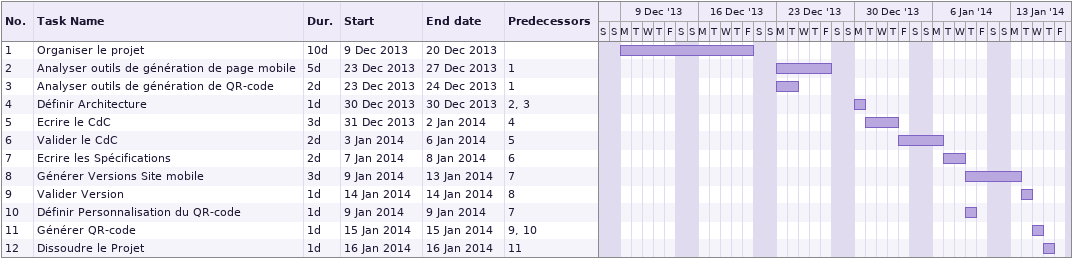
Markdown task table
| ID | Task | Duration | Start | Finish | Predecessors |
|---|---|---|---|---|---|
| 1 | Organiser le projet | 10d | 2013-12-09 | 2013-12-20 |  |
| 2 | Analyser outils de génération de page mobile | 5d | 2013-12-23 | 2013-12-27 | 1 |
| 3 | Analyser outils de génération de QR-code | 2d | 2013-12-23 | 2013-12-24 | 1 |
| 4 | Définir Architecture | 1d | 2013-12-30 | 2013-12-30 | 2, 3 |
| 5 | Ecrire le CdC | 3d | 2013-12-31 | 2014-01-02 | 4 |
| 6 | Valider le CdC | 2d | 2014-01-03 | 2014-01-06 | 5 |
| 7 | Ecrire les Spécifications | 2d | 2014-01-07 | 2014-01-08 | 6 |
| 8 | Générer Versions Site mobile | 3d | 2014-01-09 | 2014-01-13 | 7 |
| 9 | Valider Version | 1d | 2014-01-14 | 2014-01-14 | 8 |
| 10 | Définir Personnalisation du QR-code | 1d | 2014-01-09 | 2014-01-09 | 7 |
| 11 | Générer QR-code | 1d | 2014-01-15 | 2014-01-15 | 9, 10 |
| 12 | Dissoudre le Projet | 1d | 2014-01-16 | 2014-01-16 | 11 |
